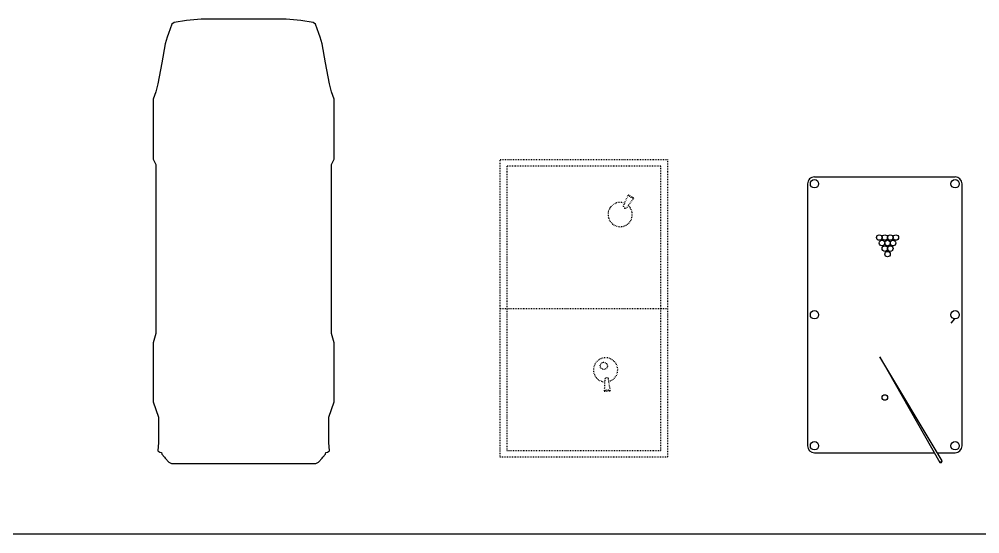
# Model space of a CAD drawing. Extents: x 185064 to 343242, y -369192 to -264966.
# Drawn here: x 197328 to 206175, y -369192 to -364454 of the extents above; entities that cross this region are included whole.
import ezdxf

# ---------------------------------------------------------------- set-up
doc = ezdxf.new("R2010")
doc.units = 0
doc.linetypes.add('ACAD_ISO03W100', pattern=[30, 12, -18])
doc.layers.add('FF-FURN', color=51, linetype='Continuous')

# ---------------------------------------------------------------- blocks, each defined once
blk = doc.blocks.new('wteaw')
at = {"color": 3, "linetype": 'ACAD_ISO03W100', "lineweight": -2, "ltscale": 0.5}
for p, q in [((289552.8, -113373.5), (289552.8, -111833.5)), ((288507, -112194.1), (288534.4, -112144.4)), ((288534.4, -112144.4), (288628.7, -112210.1)), ((288613, -112238.9), (288507, -112194.1)), ((290312.1, -112359.2), (290198.6, -112376.9)), ((290200, -112409.6), (290315, -112415.9)), ((290315, -112415.9), (290312.1, -112359.2))]:
    blk.add_line(p, q, dxfattribs=at)
for points in [[(288182.8, -113373.5), (288182.8, -111833.5), (290922.8, -111833.5), (290922.8, -113373.5)], [(288242.8, -113313.5), (290862.8, -113313.5), (290862.8, -111893.5), (288242.8, -111893.5)]]:
    blk.add_lwpolyline(points, close=True, dxfattribs=at)
blk.add_circle((290082.3, -112419.7), 33.1, dxfattribs=at)
for centre, radius, start, end in [((288474, -112143.5), 60.5, 303.11203, 359.12785), ((288688.7, -112268.7), 111.6, 157.25535, 139.22317), ((288610.9, -112219.1), 19.9, 276.15432, 26.64081), ((290119, -112403.2), 111.6, 14.73499, 356.70281), ((290210.7, -112392.7), 19.9, 127.31735, 237.80384), ((290366.9, -112384.9), 60.5, 154.83031, 210.84613)]:
    blk.add_arc(centre, radius, start, end, dxfattribs=at)
blk = doc.blocks.new('A$C64B96A4B')
at = {"color": 8, "linetype": 'ByBlock'}
for p, q in [((204.5, 2629.5), (182.8, 2616.4)), ((204.5, 2629.5), (182.8, 2616.4)), ((182.8, 2616.4), (757.8, 1658.1)), ((182.8, 2616.4), (757.8, 1658.1)), ((757.8, 1658.1), (204.5, 2629.5)), ((757.8, 1658.1), (204.5, 2629.5))]:
    blk.add_line(p, q, dxfattribs=at)
at = {"color": 33, "linetype": 'ByBlock'}
for p, q in [((228.6, 2540), (63.5, 2540)), ((1358.9, 0), (63.5, 0))]:
    blk.add_line(p, q, dxfattribs=at)
at = {"color": 3, "linetype": 'ByBlock'}
for p, q in [((228.6, 2540), (63.5, 2540)), ((1358.9, 2540), (255.5, 2540)), ((1358.9, 2540), (255.5, 2540)), ((0, 2476.5), (0, 63.5)), ((0, 2476.5), (0, 63.5)), ((1422.4, 63.5), (1422.4, 2476.5)), ((1422.4, 63.5), (1422.4, 2476.5)), ((1358.9, 0), (63.5, 0))]:
    blk.add_line(p, q, dxfattribs=at)
at = {"color": 1, "linetype": 'ByBlock'}
blk.add_line((69.5, 1307.6), (101.6, 1346.2), dxfattribs=at)
for centre in [(63.5, 2476.5), (63.5, 2476.5), (1358.9, 2476.5), (1358.9, 2476.5), (63.5, 1270), (63.5, 1270), (1358.9, 1270), (1358.9, 1270), (63.5, 63.5), (63.5, 63.5), (1358.9, 63.5), (1358.9, 63.5)]:
    blk.add_circle(centre, 38.1, dxfattribs=at)
at = {"color": 8, "linetype": 'ByBlock'}
for centre in [(711.2, 2032), (711.2, 2032), (685.8, 711.2), (685.8, 711.2), (635, 609.6), (635, 609.6), (660.4, 660.4), (660.4, 660.4), (685.8, 609.6), (685.8, 609.6), (711.2, 660.4), (711.2, 660.4), (736.6, 609.6), (736.6, 609.6), (609.6, 558.8), (609.6, 558.8), (660.4, 558.8), (660.4, 558.8), (711.2, 558.8), (711.2, 558.8), (762, 558.8), (762, 558.8)]:
    blk.add_circle(centre, 25.4, dxfattribs=at)
blk.add_arc((197.3, 2616.8), 14.6, 60.37384, 181.55367, dxfattribs=at)
blk.add_arc((197.3, 2616.8), 14.6, 60.37384, 181.55367, dxfattribs=at)
at = {"color": 33, "linetype": 'ByBlock'}
for centre, start, end in [((63.5, 2476.5), 90, 180), ((1358.9, 2476.5), 0, 90), ((63.5, 63.5), 180, 270), ((1358.9, 63.5), 270, 0)]:
    blk.add_arc(centre, 63.5, start, end, dxfattribs=at)
at = {"color": 3, "linetype": 'ByBlock'}
for centre, start, end in [((63.5, 2476.5), 90, 180), ((1358.9, 2476.5), 0, 90), ((63.5, 63.5), 180, 270), ((1358.9, 63.5), 270, 0)]:
    blk.add_arc(centre, 63.5, start, end, dxfattribs=at)
blk = doc.blocks.new('fghh')
at = {"layer": 'FF-FURN', "color": 3, "linetype": 'ByBlock'}
blk.add_lwpolyline([(1311753, -1174222.2), (1311340, -1174222.2), (1311200.4, -1174234.8), (1311079.5, -1174254), (1311057.3, -1174270.5), (1311025.6, -1174361.4), (1311013, -1174397.5), (1310992.1, -1174461), (1310959, -1174645.4), (1310920.7, -1174849), (1310901.6, -1174925.1), (1310876.4, -1174995.6), (1310876.4, -1175578.8), (1310901.6, -1175630.6), (1310901.6, -1175744.6), (1310901.6, -1177269.9), (1310876.4, -1177360.4), (1310876.4, -1177930.2), (1310929, -1178079.8), (1310927.3, -1178324.7), (1310920.7, -1178407.3), (1310939.9, -1178420), (1310956, -1178422.6), (1310959, -1178439.1), (1310986.9, -1178467.4), (1310990.8, -1178477.4), (1311028.6, -1178515.2), (1311054.3, -1178527.8), (1311753.2, -1178527.8), (1312452.2, -1178527.8), (1312477.9, -1178515.2), (1312515.7, -1178477.4), (1312519.6, -1178467.4), (1312547.5, -1178439.1), (1312550.5, -1178422.6), (1312566.6, -1178420), (1312585.7, -1178407.3), (1312579.2, -1178324.7), (1312577.5, -1178079.8), (1312630.1, -1177930.2), (1312630.1, -1177360.4), (1312604.9, -1177269.9), (1312604.9, -1175744.6), (1312604.9, -1175630.6), (1312630.1, -1175578.8), (1312630.1, -1174995.6), (1312604.9, -1174925.1), (1312585.7, -1174849), (1312547.5, -1174645.4), (1312514.4, -1174461), (1312493.5, -1174397.5), (1312480.9, -1174361.4), (1312449.2, -1174270.5), (1312427, -1174254), (1312306.1, -1174234.8), (1312166.5, -1174222.2), (1311753.5, -1174222.2)], dxfattribs=at)

msp = doc.modelspace()

# ---------------------------------------------------------------- linework, layer by layer
at = {"color": 8}
msp.add_line((185063.7, -369192.2), (217097.2, -369192.2), dxfattribs=at)

# ---------------------------------------------------------------- block references
at = {"color": 250, "lineweight": -2, "xscale": 0.9499999999970896, "yscale": 0.9499999999970896, "zscale": 0.95}
msp.add_blockref('fghh', (-1046770.4, 751057.4), dxfattribs=at)
at = {"rotation": 270}
msp.add_blockref('wteaw', (315131.7, -77563.8), dxfattribs=at)
at = {"color": 0, "rotation": 180}
msp.add_blockref('A$C64B96A4B', (206011.4, -365905.5), dxfattribs=at)

doc.saveas('drawing.dxf')
